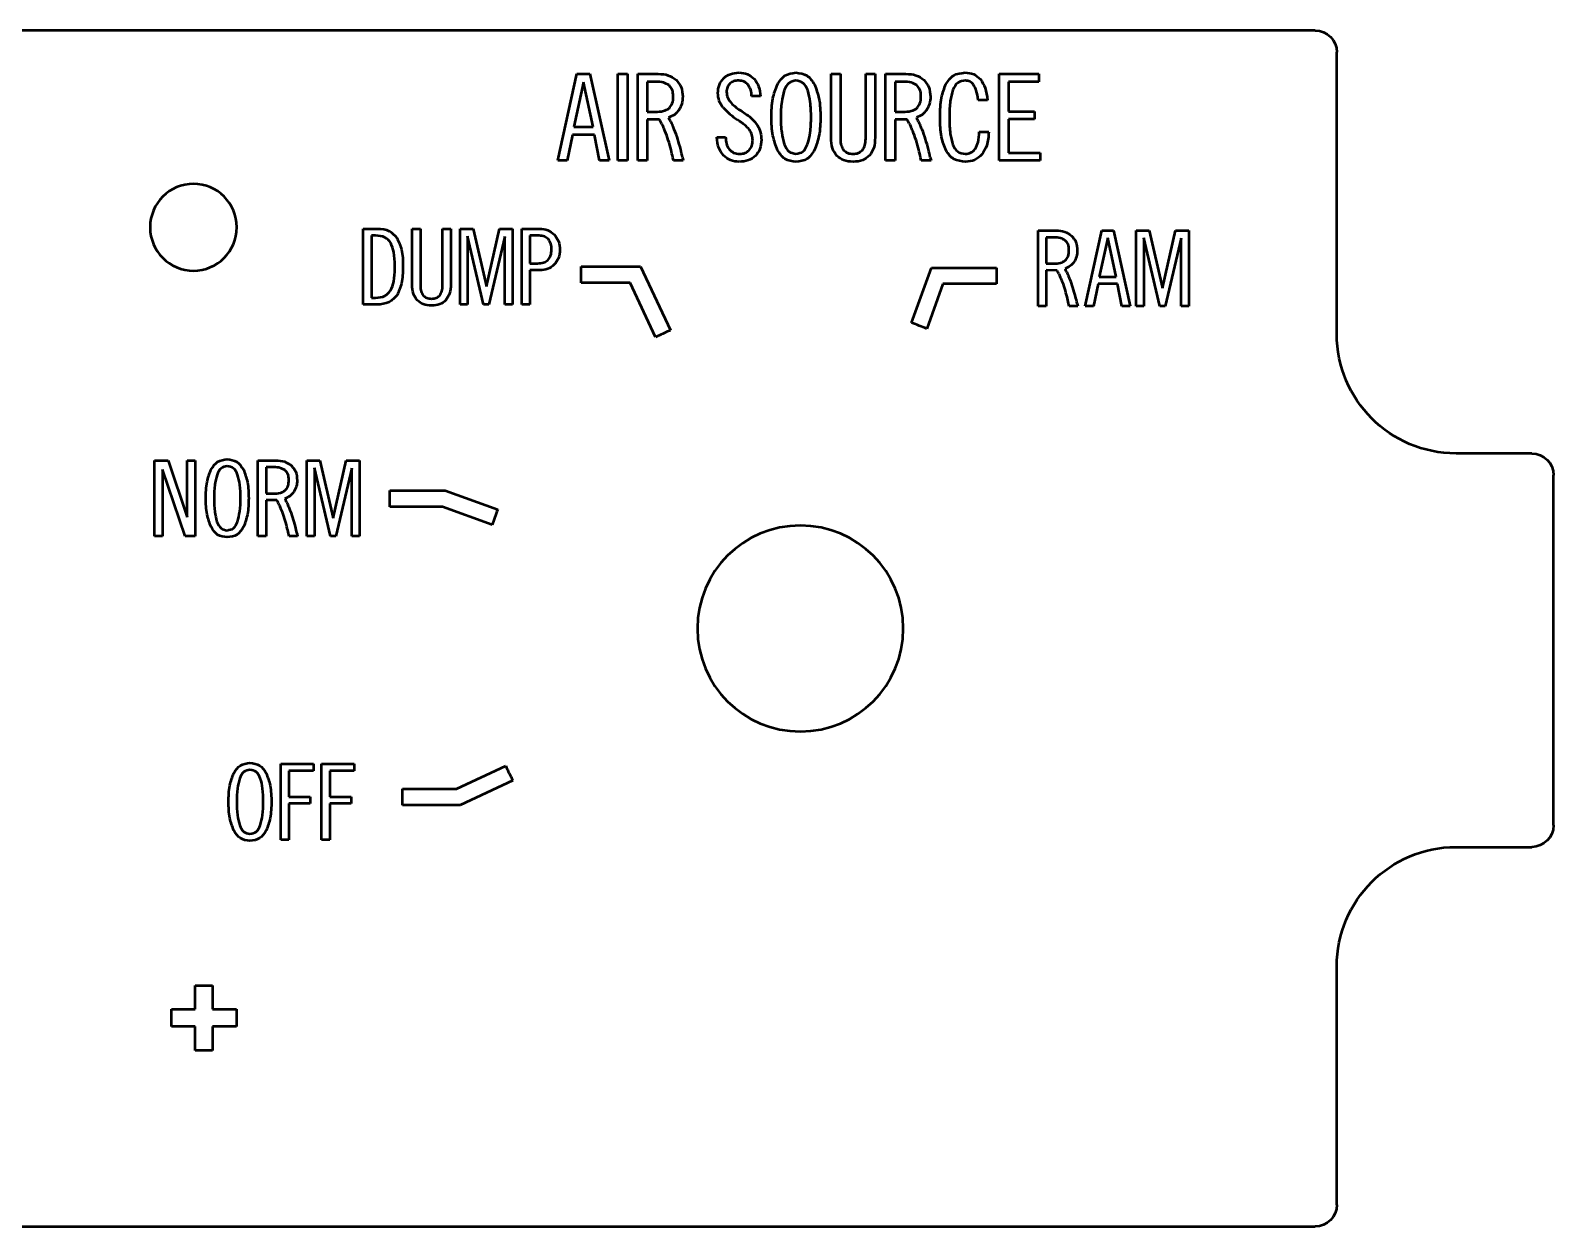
# Model space of a CAD drawing. Header units: millimetres. Extents: x 163 to 306, y 139 to 194.
# Drawn here: x 236.1 to 306.4, y 138.8 to 194 of the extents above; entities that cross this region are included whole.
import ezdxf

# ---------------------------------------------------------------- set-up
doc = ezdxf.new("R2010")
doc.units = ezdxf.units.MM
doc.header["$LTSCALE"] = 0.75
doc.layers.add('Visible', color=7, linetype='Continuous', lineweight=50)

msp = doc.modelspace()

# ---------------------------------------------------------------- linework, layer by layer
at = {"layer": 'Visible', "extrusion": (-1e-16, -1, 0)}
for p, q in [((295.358, 193.976), (173.858, 193.976)), ((296.358, 179.976), (296.358, 192.976)), ((260.42, 187.976), (261.3, 191.976)), ((261.3, 191.976), (261.899, 191.976)), ((261.899, 191.976), (262.785, 187.976)), ((263.195, 191.976), (263.627, 191.976)), ((263.195, 187.976), (263.195, 191.976)), ((263.627, 191.976), (263.627, 187.976)), ((264.115, 187.976), (264.115, 191.976)), ((264.115, 191.976), (265.051, 191.976)), ((273.023, 189.023), (273.023, 191.976)), ((273.023, 191.976), (273.456, 191.976)), ((273.456, 191.976), (273.456, 188.957)), ((274.625, 191.976), (275.057, 191.976)), ((274.625, 188.979), (274.625, 191.976)), ((275.057, 191.976), (275.057, 189.035)), ((275.544, 187.976), (275.544, 191.976)), ((275.544, 191.976), (276.48, 191.976)), ((280.785, 187.976), (280.785, 191.976)), ((280.785, 191.976), (282.613, 191.976)), ((282.613, 191.976), (282.613, 191.611)), ((261.6, 191.594), (261.151, 189.528)), ((262.048, 189.528), (261.6, 191.594)), ((264.547, 191.611), (264.547, 190.226)), ((264.946, 191.611), (264.547, 191.611)), ((275.976, 191.611), (275.976, 190.226)), ((276.375, 191.611), (275.976, 191.611)), ((282.613, 191.611), (281.217, 191.611)), ((281.217, 191.611), (281.217, 190.248)), ((269.766, 190.946), (269.361, 190.946)), ((280.237, 190.769), (279.805, 190.769)), ((264.547, 190.226), (264.924, 190.226)), ((265.112, 189.871), (264.547, 189.877)), ((264.547, 189.877), (264.547, 187.976)), ((265.14, 189.818), (265.112, 189.871)), ((265.533, 189.96), (265.561, 189.904)), ((275.976, 190.226), (276.353, 190.226)), ((276.541, 189.871), (275.976, 189.877)), ((275.976, 189.877), (275.976, 187.976)), ((276.569, 189.818), (276.541, 189.871)), ((276.962, 189.96), (276.99, 189.904)), ((278.054, 189.926), (278.054, 190.026)), ((278.486, 190.026), (278.486, 189.893)), ((281.217, 190.248), (282.414, 190.248)), ((282.414, 189.882), (281.217, 189.882)), ((281.217, 189.882), (281.217, 188.342)), ((282.414, 190.248), (282.414, 189.882)), ((261.09, 189.162), (260.852, 187.976)), ((262.109, 189.162), (261.09, 189.162)), ((261.151, 189.528), (262.048, 189.528)), ((262.347, 187.976), (262.109, 189.162)), ((267.76, 189.051), (268.159, 189.051)), ((279.86, 189.306), (280.298, 189.306)), ((281.217, 188.342), (282.68, 188.342)), ((282.68, 188.342), (282.68, 187.976)), ((260.852, 187.976), (260.42, 187.976)), ((262.785, 187.976), (262.347, 187.976)), ((263.627, 187.976), (263.195, 187.976)), ((264.547, 187.976), (264.115, 187.976)), ((265.755, 187.976), (265.724, 188.118)), ((266.209, 187.976), (265.755, 187.976)), ((266.176, 188.126), (266.209, 187.976)), ((275.976, 187.976), (275.544, 187.976)), ((277.184, 187.976), (277.154, 188.118)), ((277.638, 187.976), (277.184, 187.976)), ((277.605, 188.126), (277.638, 187.976)), ((282.68, 187.976), (280.785, 187.976)), ((251.442, 181.336), (251.442, 184.836)), ((251.442, 184.836), (252.101, 184.836)), ((253.701, 182.252), (253.701, 184.836)), ((253.701, 184.836), (254.079, 184.836)), ((254.079, 184.836), (254.079, 182.194)), ((255.102, 184.836), (255.48, 184.836)), ((255.102, 182.214), (255.102, 184.836)), ((255.48, 184.836), (255.48, 182.262)), ((255.907, 181.336), (255.907, 184.836)), ((255.907, 184.836), (256.508, 184.836)), ((256.508, 184.836), (257.123, 182.17)), ((257.123, 182.17), (257.725, 184.836)), ((257.725, 184.836), (258.326, 184.836)), ((258.326, 184.836), (258.326, 181.336)), ((258.752, 181.336), (258.752, 184.836)), ((258.752, 184.836), (259.567, 184.836)), ((251.82, 184.516), (251.82, 181.656)), ((252.014, 184.516), (251.82, 184.516)), ((256.993, 181.336), (256.256, 184.487)), ((256.256, 184.487), (256.256, 181.336)), ((257.977, 184.482), (257.24, 181.336)), ((257.977, 181.336), (257.977, 184.482)), ((259.13, 184.516), (259.13, 183.237)), ((259.557, 184.516), (259.13, 184.516)), ((282.578, 181.257), (282.578, 184.757)), ((282.578, 184.757), (283.397, 184.757)), ((282.956, 184.437), (282.956, 183.225)), ((283.305, 184.437), (282.956, 184.437)), ((284.754, 181.257), (285.525, 184.757)), ((285.787, 184.422), (285.394, 182.614)), ((285.525, 184.757), (286.049, 184.757)), ((286.18, 182.614), (285.787, 184.422)), ((286.049, 184.757), (286.824, 181.257)), ((287.106, 181.257), (287.106, 184.757)), ((287.106, 184.757), (287.707, 184.757)), ((288.191, 181.257), (287.455, 184.408)), ((287.455, 184.408), (287.455, 181.257)), ((287.707, 184.757), (288.322, 182.091)), ((288.322, 182.091), (288.923, 184.757)), ((289.175, 184.403), (288.439, 181.257)), ((288.923, 184.757), (289.525, 184.757)), ((289.175, 181.257), (289.175, 184.403)), ((289.525, 184.757), (289.525, 181.257)), ((252.896, 183.009), (252.896, 183.14)), ((253.274, 183.12), (253.274, 183.043)), ((259.13, 183.237), (259.479, 183.237)), ((259.576, 182.917), (259.13, 182.917)), ((259.13, 182.917), (259.13, 181.336)), ((261.501, 182.34), (261.501, 183.09)), ((261.501, 183.09), (264.24, 183.09)), ((264.24, 183.09), (265.61, 180.15)), ((276.738, 180.497), (277.663, 183.037)), ((277.663, 183.037), (280.663, 183.037)), ((280.663, 183.037), (280.663, 182.287)), ((282.956, 183.225), (283.286, 183.225)), ((283.45, 182.915), (282.956, 182.92)), ((282.956, 182.92), (282.956, 181.257)), ((283.475, 182.869), (283.45, 182.915)), ((283.819, 182.992), (283.843, 182.944)), ((263.762, 182.34), (261.501, 182.34)), ((264.931, 179.833), (263.762, 182.34)), ((278.188, 182.287), (277.437, 180.223)), ((280.663, 182.287), (278.188, 182.287)), ((285.341, 182.294), (285.133, 181.257)), ((286.233, 182.294), (285.341, 182.294)), ((285.394, 182.614), (286.18, 182.614)), ((286.441, 181.257), (286.233, 182.294)), ((252.072, 181.336), (251.442, 181.336)), ((251.82, 181.656), (252.009, 181.656)), ((256.256, 181.336), (255.907, 181.336)), ((257.24, 181.336), (256.993, 181.336)), ((258.326, 181.336), (257.977, 181.336)), ((259.13, 181.336), (258.752, 181.336)), ((284.013, 181.257), (283.986, 181.38)), ((284.381, 181.388), (284.41, 181.257)), ((282.956, 181.257), (282.578, 181.257)), ((284.41, 181.257), (284.013, 181.257)), ((285.133, 181.257), (284.754, 181.257)), ((286.824, 181.257), (286.441, 181.257)), ((287.455, 181.257), (287.106, 181.257)), ((288.439, 181.257), (288.191, 181.257)), ((289.525, 181.257), (289.175, 181.257)), ((305.358, 174.476), (301.858, 174.476)), ((241.804, 170.655), (241.804, 174.155)), ((241.804, 174.155), (242.444, 174.155)), ((243.229, 170.655), (242.182, 173.729)), ((242.182, 173.729), (242.182, 170.655)), ((242.444, 174.155), (243.312, 171.533)), ((243.312, 174.155), (243.69, 174.155)), ((243.312, 171.533), (243.312, 174.155)), ((243.69, 174.155), (243.69, 170.655)), ((246.584, 170.655), (246.584, 174.155)), ((246.584, 174.155), (247.403, 174.155)), ((246.962, 173.835), (246.962, 172.623)), ((247.311, 173.835), (246.962, 173.835)), ((248.843, 170.655), (248.843, 174.155)), ((248.843, 174.155), (249.444, 174.155)), ((249.929, 170.655), (249.192, 173.806)), ((249.192, 173.806), (249.192, 170.655)), ((249.444, 174.155), (250.06, 171.489)), ((250.06, 171.489), (250.661, 174.155)), ((250.913, 173.801), (250.176, 170.655)), ((250.661, 174.155), (251.262, 174.155)), ((250.913, 170.655), (250.913, 173.801)), ((251.262, 174.155), (251.262, 170.655)), ((306.358, 157.326), (306.358, 173.476)), ((246.962, 172.623), (247.292, 172.623)), ((247.456, 172.313), (246.962, 172.318)), ((246.962, 172.318), (246.962, 170.655)), ((247.481, 172.267), (247.456, 172.313)), ((247.825, 172.391), (247.849, 172.342)), ((252.663, 172.012), (252.663, 172.762)), ((252.663, 172.762), (255.229, 172.762)), ((255.229, 172.762), (257.645, 171.882)), ((255.097, 172.012), (252.663, 172.012)), ((257.389, 171.178), (255.097, 172.012)), ((248.019, 170.655), (247.992, 170.779)), ((248.387, 170.786), (248.416, 170.655)), ((242.182, 170.655), (241.804, 170.655)), ((243.69, 170.655), (243.229, 170.655)), ((246.962, 170.655), (246.584, 170.655)), ((248.416, 170.655), (248.019, 170.655)), ((249.192, 170.655), (248.843, 170.655)), ((250.176, 170.655), (249.929, 170.655)), ((251.262, 170.655), (250.913, 170.655)), ((247.633, 160.159), (249.14, 160.159)), ((247.633, 156.659), (247.633, 160.159)), ((249.14, 159.839), (248.011, 159.839)), ((248.011, 159.839), (248.011, 158.646)), ((249.14, 160.159), (249.14, 159.839)), ((249.518, 160.159), (251.026, 160.159)), ((249.518, 156.659), (249.518, 160.159)), ((251.026, 159.839), (249.896, 159.839)), ((249.896, 159.839), (249.896, 158.646)), ((251.026, 160.159), (251.026, 159.839)), ((255.747, 159.006), (258.013, 160.062)), ((253.247, 158.256), (253.247, 159.006)), ((253.247, 159.006), (255.747, 159.006)), ((258.347, 159.39), (255.914, 158.256)), ((248.011, 158.646), (248.995, 158.646)), ((249, 158.326), (248.011, 158.326)), ((248.011, 158.326), (248.011, 156.659)), ((248.995, 158.646), (249, 158.326)), ((249.896, 158.646), (250.88, 158.646)), ((250.885, 158.326), (249.896, 158.326)), ((249.896, 158.326), (249.896, 156.659)), ((250.88, 158.646), (250.885, 158.326)), ((255.914, 158.256), (253.247, 158.256)), ((248.011, 156.659), (247.633, 156.659)), ((249.896, 156.659), (249.518, 156.659)), ((301.858, 156.326), (305.358, 156.326)), ((296.358, 139.826), (296.358, 150.826)), ((243.69, 148.845), (243.69, 149.945)), ((243.69, 149.945), (244.49, 149.945)), ((244.49, 149.945), (244.49, 148.845)), ((242.59, 148.045), (242.59, 148.845)), ((242.59, 148.845), (243.69, 148.845)), ((244.49, 148.845), (245.59, 148.845)), ((245.59, 148.845), (245.59, 148.045)), ((243.69, 148.045), (242.59, 148.045)), ((243.69, 146.945), (243.69, 148.045)), ((245.59, 148.045), (244.49, 148.045)), ((244.49, 148.045), (244.49, 146.945)), ((244.49, 146.945), (243.69, 146.945)), ((173.858, 138.826), (295.358, 138.826))]:
    msp.add_line(p, q, dxfattribs=at)
at = {"layer": 'Visible', "extrusion": (0, 0, -1)}
for centre, radius in [((-243.608, 184.901), 2), ((-271.608, 166.401), 4.75)]:
    msp.add_circle(centre, radius, dxfattribs=at)
for centre, radius, start, end in [((-295.358, 192.976), 1, 90, 180), ((-301.858, 179.976), 5.5, 270, 0), ((-305.358, 173.476), 1, 90, 180), ((-305.358, 157.326), 1, 180, 270), ((-301.858, 150.826), 5.5, 0, 90), ((-295.358, 139.826), 1, 180, 270)]:
    msp.add_arc(centre, radius, start, end, dxfattribs=at)
at = {"layer": 'Visible'}
for centre, radius, start, end in [((269.364, 190.375), 2.718, 6.5012, 18.053), ((270.288, 192.389), 2.979, 221.09838, 238.09007), ((270.239, 192.435), 2.559, 224.50883, 238.4899), ((266.399, 190.017), 5.704, 359.58747, 6.69752), ((262.493, 188.443), 2.983, 24.68313, 27.46767), ((255.581, 184.932), 11.15, 25.70703, 26.4837), ((266.951, 187.136), 3.244, 49.78016, 57.09372), ((273.922, 188.442), 2.984, 24.68373, 27.4675), ((267.01, 184.932), 11.15, 25.70703, 26.4837), ((275.363, 194.415), 11.205, 204.94864, 205.90532), ((261.671, 187.759), 4.019, 23.33027, 25.98122), ((261.543, 187.736), 4.145, 16.57217, 22.92164), ((263.226, 188.374), 2.769, 22.00411, 26.08418), ((261.031, 187.453), 5.149, 17.0457, 22.35156), ((268.145, 188.53), 1.409, 37.57396, 50.26415), ((286.806, 194.421), 11.22, 204.94894, 205.90436), ((273.101, 187.759), 4.018, 23.33011, 25.98171), ((272.973, 187.736), 4.145, 16.57237, 22.92157), ((274.656, 188.374), 2.769, 22.00397, 26.08464), ((272.46, 187.453), 5.15, 17.04604, 22.35108), ((256.318, 186.121), 9.615, 14.13621, 16.91197), ((254.536, 185.661), 11.455, 12.38663, 14.19482), ((257.266, 186.242), 9.105, 14.32436, 17.38729), ((253.196, 185.198), 13.306, 12.71248, 14.3442), ((267.747, 186.121), 9.615, 14.13621, 16.91197), ((265.966, 185.661), 11.455, 12.38663, 14.19482), ((268.693, 186.241), 9.107, 14.32484, 17.38695), ((264.625, 185.198), 13.306, 12.71248, 14.3442), ((281.159, 181.665), 2.609, 24.6827, 27.46789), ((292.432, 186.896), 9.818, 204.94921, 205.90464), ((275.103, 178.59), 9.764, 25.70736, 26.48338), ((280.44, 181.066), 3.516, 23.33042, 25.98146), ((280.328, 181.046), 3.627, 16.5721, 22.92157), ((275.756, 179.634), 8.413, 14.13616, 16.91199), ((281.8, 181.605), 2.423, 22.0041, 26.0846), ((279.88, 180.799), 4.505, 17.04578, 22.35146), ((276.585, 179.739), 7.966, 14.32424, 17.38736), ((274.199, 179.231), 10.02, 12.38646, 14.19512), ((273.023, 178.825), 11.644, 12.71251, 14.34413), ((271.608, 166.401), 15, 113.56746, 116.43254), ((271.608, 166.401), 15, 67.13402, 70), ((243.382, 172.754), 2.379, 6.50125, 18.05295), ((240.788, 172.441), 4.991, 359.58753, 6.69747), ((245.166, 171.064), 2.609, 24.6827, 27.46789), ((239.12, 167.993), 9.753, 25.70689, 26.48384), ((256.438, 176.295), 9.818, 204.94921, 205.90464), ((244.447, 170.465), 3.515, 23.33004, 25.98185), ((244.334, 170.445), 3.627, 16.57226, 22.92141), ((239.761, 169.032), 8.414, 14.13632, 16.91182), ((245.806, 171.003), 2.423, 22.0041, 26.0846), ((243.886, 170.198), 4.505, 17.04578, 22.35146), ((240.591, 169.138), 7.966, 14.32424, 17.38736), ((271.608, 166.401), 15, 158.56746, 161.43254), ((238.2, 168.628), 10.025, 12.38688, 14.19469), ((237.029, 168.224), 11.644, 12.71251, 14.34413), ((271.608, 166.401), 15, 205, 207.86598), ((244.431, 158.757), 2.379, 6.50125, 18.05295), ((241.837, 158.445), 4.991, 359.58753, 6.69747)]:
    msp.add_arc(centre, radius, start, end, dxfattribs=at)
for points, knots in [([(265.051, 191.976), (265.211, 191.968), (265.512, 191.952), (265.76, 191.78), (265.877, 191.699)], [-0.0886072, -0.0886072, -0.0886072, -0.0886072, -0.04169434, 0, 0, 0, 0]), ([(268.072, 191.777), (268.17, 191.851), (268.379, 192.009), (268.641, 192.024), (268.78, 192.032)], [-0.0767046, -0.0767046, -0.0767046, -0.0767046, -0.04062138, 0, 0, 0, 0]), ([(268.78, 192.032), (268.916, 192.022), (269.18, 192.003), (269.381, 191.832), (269.478, 191.749)], [-0.07707962, -0.07707962, -0.07707962, -0.07707962, -0.03711522, 0, 0, 0, 0]), ([(270.547, 191.483), (270.649, 191.643), (270.851, 191.959), (271.223, 192.008), (271.406, 192.032)], [-0.1066855, -0.1066855, -0.1066855, -0.1066855, -0.0526479, 0, 0, 0, 0]), ([(271.406, 192.032), (271.586, 192.008), (271.953, 191.958), (272.156, 191.647), (272.259, 191.489)], [-0.1057557, -0.1057557, -0.1057557, -0.1057557, -0.0538124, 0, 0, 0, 0]), ([(276.48, 191.976), (276.64, 191.968), (276.942, 191.952), (277.189, 191.78), (277.306, 191.699)], [-0.08860723, -0.08860723, -0.08860723, -0.08860723, -0.04169439, 0, 0, 0, 0]), ([(278.325, 191.505), (278.432, 191.659), (278.646, 191.967), (279.019, 192.01), (279.206, 192.032)], [-0.1071871, -0.1071871, -0.1071871, -0.1071871, -0.0538485, 0, 0, 0, 0]), ([(279.206, 192.032), (279.345, 192.02), (279.616, 191.998), (279.817, 191.816), (279.915, 191.727)], [-0.07914336, -0.07914336, -0.07914336, -0.07914336, -0.03853338, 0, 0, 0, 0]), ([(265.55, 191.45), (265.467, 191.497), (265.281, 191.602), (265.066, 191.608), (264.946, 191.611)], [-0.06333578, -0.06333578, -0.06333578, -0.06333578, -0.03527102, 0, 0, 0, 0]), ([(265.744, 190.946), (265.739, 191.05), (265.73, 191.241), (265.606, 191.384), (265.55, 191.45)], [-0.05541693, -0.05541693, -0.05541693, -0.05541693, -0.02524654, 0, 0, 0, 0]), ([(265.877, 191.699), (265.965, 191.593), (266.151, 191.371), (266.171, 191.081), (266.181, 190.929)], [-0.08474203, -0.08474203, -0.08474203, -0.08474203, -0.04428886, 0, 0, 0, 0]), ([(267.805, 191.09), (267.814, 191.223), (267.832, 191.481), (267.994, 191.681), (268.072, 191.777)], [-0.07534739, -0.07534739, -0.07534739, -0.07534739, -0.03626538, 0, 0, 0, 0]), ([(268.359, 191.528), (268.313, 191.475), (268.218, 191.364), (268.208, 191.217), (268.203, 191.14)], [-0.04278535, -0.04278535, -0.04278535, -0.04278535, -0.02249746, 0, 0, 0, 0]), ([(268.203, 191.14), (268.213, 191.047), (268.231, 190.859), (268.353, 190.714), (268.414, 190.641)], [-0.05527173, -0.05527173, -0.05527173, -0.05527173, -0.02789133, 0, 0, 0, 0]), ([(268.763, 191.666), (268.685, 191.662), (268.537, 191.653), (268.416, 191.568), (268.359, 191.528)], [-0.04350745, -0.04350745, -0.04350745, -0.04350745, -0.02066736, 0, 0, 0, 0]), ([(269.195, 191.467), (269.136, 191.525), (269.016, 191.643), (268.848, 191.658), (268.763, 191.666)], [-0.04893496, -0.04893496, -0.04893496, -0.04893496, -0.02488141, 0, 0, 0, 0]), ([(269.361, 190.946), (269.355, 191.046), (269.343, 191.233), (269.242, 191.392), (269.195, 191.467)], [-0.05544422, -0.05544422, -0.05544422, -0.05544422, -0.02602257, 0, 0, 0, 0]), ([(269.478, 191.749), (269.556, 191.636), (269.724, 191.395), (269.751, 191.102), (269.766, 190.946)], [-0.08664382, -0.08664382, -0.08664382, -0.08664382, -0.04604696, 0, 0, 0, 0]), ([(270.275, 189.976), (270.28, 190.267), (270.288, 190.785), (270.468, 191.27), (270.547, 191.483)], [-0.1540946, -0.1540946, -0.1540946, -0.1540946, -0.0676781, 0, 0, 0, 0]), ([(270.868, 191.217), (270.822, 191.039), (270.715, 190.633), (270.71, 190.212), (270.708, 189.976)], [-0.1255487, -0.1255487, -0.1255487, -0.1255487, -0.0704747, 0, 0, 0, 0]), ([(271.406, 191.666), (271.286, 191.643), (271.029, 191.592), (270.924, 191.348), (270.868, 191.217)], [-0.0741998, -0.0741998, -0.0741998, -0.0741998, -0.03977216, 0, 0, 0, 0]), ([(271.949, 191.217), (271.891, 191.348), (271.784, 191.592), (271.525, 191.643), (271.406, 191.666)], [-0.07455375, -0.07455375, -0.07455375, -0.07455375, -0.03455863, 0, 0, 0, 0]), ([(272.259, 191.489), (272.339, 191.273), (272.521, 190.786), (272.53, 190.266), (272.536, 189.976)], [-0.1547411, -0.1547411, -0.1547411, -0.1547411, -0.0860133, 0, 0, 0, 0]), ([(276.979, 191.45), (276.896, 191.497), (276.71, 191.602), (276.495, 191.608), (276.375, 191.611)], [-0.06333583, -0.06333583, -0.06333583, -0.06333583, -0.03527102, 0, 0, 0, 0]), ([(277.173, 190.946), (277.168, 191.05), (277.159, 191.241), (277.036, 191.384), (276.979, 191.45)], [-0.05541693, -0.05541693, -0.05541693, -0.05541693, -0.02524654, 0, 0, 0, 0]), ([(277.306, 191.699), (277.395, 191.593), (277.581, 191.371), (277.6, 191.081), (277.611, 190.929)], [-0.08474202, -0.08474202, -0.08474202, -0.08474202, -0.04428888, 0, 0, 0, 0]), ([(278.054, 190.026), (278.058, 190.313), (278.066, 190.822), (278.246, 191.298), (278.325, 191.505)], [-0.1514006, -0.1514006, -0.1514006, -0.1514006, -0.0662267, 0, 0, 0, 0]), ([(278.647, 191.245), (278.6, 191.072), (278.492, 190.674), (278.488, 190.26), (278.486, 190.026)], [-0.1233751, -0.1233751, -0.1233751, -0.1233751, -0.0699216, 0, 0, 0, 0]), ([(279.228, 191.666), (279.097, 191.647), (278.83, 191.609), (278.708, 191.368), (278.647, 191.245)], [-0.07604363, -0.07604363, -0.07604363, -0.07604363, -0.03865854, 0, 0, 0, 0]), ([(279.6, 191.478), (279.547, 191.533), (279.444, 191.639), (279.299, 191.657), (279.228, 191.666)], [-0.04275951, -0.04275951, -0.04275951, -0.04275951, -0.02062791, 0, 0, 0, 0]), ([(279.805, 190.769), (279.789, 190.918), (279.763, 191.168), (279.646, 191.389), (279.6, 191.478)], [-0.07440368, -0.07440368, -0.07440368, -0.07440368, -0.02993004, 0, 0, 0, 0]), ([(279.915, 191.727), (279.996, 191.6), (280.18, 191.308), (280.216, 190.963), (280.237, 190.769)], [-0.1022935, -0.1022935, -0.1022935, -0.1022935, -0.0576692, 0, 0, 0, 0]), ([(265.55, 190.386), (265.606, 190.458), (265.734, 190.62), (265.74, 190.829), (265.744, 190.946)], [-0.06062619, -0.06062619, -0.06062619, -0.06062619, -0.03400383, 0, 0, 0, 0]), ([(266.181, 190.929), (266.175, 190.815), (266.163, 190.595), (266.056, 190.402), (266.004, 190.309)], [-0.06528772, -0.06528772, -0.06528772, -0.06528772, -0.03147795, 0, 0, 0, 0]), ([(268.043, 190.431), (267.973, 190.53), (267.835, 190.728), (267.815, 190.97), (267.805, 191.09)], [-0.07122603, -0.07122603, -0.07122603, -0.07122603, -0.03554409, 0, 0, 0, 0]), ([(276.979, 190.386), (277.035, 190.458), (277.164, 190.62), (277.17, 190.829), (277.173, 190.946)], [-0.06062619, -0.06062619, -0.06062619, -0.06062619, -0.03400383, 0, 0, 0, 0]), ([(277.611, 190.929), (277.604, 190.815), (277.592, 190.595), (277.485, 190.402), (277.433, 190.309)], [-0.06528775, -0.06528775, -0.06528775, -0.06528775, -0.03147798, 0, 0, 0, 0]), ([(264.924, 190.226), (265.051, 190.228), (265.274, 190.231), (265.467, 190.34), (265.55, 190.386)], [-0.06553827, -0.06553827, -0.06553827, -0.06553827, -0.0280648, 0, 0, 0, 0]), ([(266.004, 190.309), (265.939, 190.229), (265.812, 190.073), (265.625, 189.997), (265.533, 189.96)], [-0.05946853, -0.05946853, -0.05946853, -0.05946853, -0.02929814, 0, 0, 0, 0]), ([(265.627, 189.769), (265.641, 189.74), (265.669, 189.681), (265.698, 189.622), (265.713, 189.591)], [-0.0196988, -0.0196988, -0.0196988, -0.0196988, -0.01031393, 0, 0, 0, 0]), ([(268.902, 190.253), (269.064, 190.148), (269.344, 189.966), (269.548, 189.704), (269.633, 189.594)], [-0.09905911, -0.09905911, -0.09905911, -0.09905911, -0.04135806, 0, 0, 0, 0]), ([(270.552, 188.464), (270.472, 188.68), (270.291, 189.167), (270.281, 189.687), (270.275, 189.976)], [-0.1547411, -0.1547411, -0.1547411, -0.1547411, -0.0860133, 0, 0, 0, 0]), ([(270.708, 189.976), (270.71, 189.739), (270.714, 189.318), (270.818, 188.912), (270.863, 188.735)], [-0.1254633, -0.1254633, -0.1254633, -0.1254633, -0.0544432, 0, 0, 0, 0]), ([(271.943, 188.735), (271.99, 188.914), (272.096, 189.32), (272.101, 189.74), (272.104, 189.976)], [-0.1255487, -0.1255487, -0.1255487, -0.1255487, -0.0704747, 0, 0, 0, 0]), ([(272.536, 189.976), (272.531, 189.689), (272.521, 189.171), (272.343, 188.685), (272.264, 188.469)], [-0.1540591, -0.1540591, -0.1540591, -0.1540591, -0.0684711, 0, 0, 0, 0]), ([(276.353, 190.226), (276.48, 190.228), (276.703, 190.231), (276.896, 190.34), (276.979, 190.386)], [-0.06553824, -0.06553824, -0.06553824, -0.06553824, -0.0280648, 0, 0, 0, 0]), ([(277.433, 190.309), (277.369, 190.229), (277.241, 190.073), (277.055, 189.997), (276.962, 189.96)], [-0.05946846, -0.05946846, -0.05946846, -0.05946846, -0.02929803, 0, 0, 0, 0]), ([(277.057, 189.769), (277.07, 189.74), (277.099, 189.681), (277.127, 189.622), (277.143, 189.591)], [-0.01969878, -0.01969878, -0.01969878, -0.01969878, -0.0103139, 0, 0, 0, 0]), ([(278.331, 188.436), (278.25, 188.646), (278.067, 189.124), (278.059, 189.638), (278.054, 189.926)], [-0.1526192, -0.1526192, -0.1526192, -0.1526192, -0.0857372, 0, 0, 0, 0]), ([(278.486, 189.893), (278.488, 189.665), (278.492, 189.263), (278.6, 188.876), (278.647, 188.708)], [-0.1200908, -0.1200908, -0.1200908, -0.1200908, -0.052105, 0, 0, 0, 0]), ([(268.059, 188.215), (267.976, 188.328), (267.795, 188.576), (267.772, 188.884), (267.76, 189.051)], [-0.09045054, -0.09045054, -0.09045054, -0.09045054, -0.04904708, 0, 0, 0, 0]), ([(268.159, 189.051), (268.165, 188.951), (268.176, 188.757), (268.273, 188.589), (268.32, 188.508)], [-0.0573264, -0.0573264, -0.0573264, -0.0573264, -0.02769009, 0, 0, 0, 0]), ([(269.411, 188.924), (269.405, 189.007), (269.392, 189.174), (269.305, 189.317), (269.262, 189.389)], [-0.04950057, -0.04950057, -0.04950057, -0.04950057, -0.02483864, 0, 0, 0, 0]), ([(269.633, 189.594), (269.685, 189.49), (269.787, 189.284), (269.802, 189.054), (269.81, 188.94)], [-0.06832929, -0.06832929, -0.06832929, -0.06832929, -0.03380978, 0, 0, 0, 0]), ([(275.057, 189.035), (275.05, 188.871), (275.039, 188.572), (274.876, 188.322), (274.802, 188.209)], [-0.0878476, -0.0878476, -0.0878476, -0.0878476, -0.03991534, 0, 0, 0, 0]), ([(279.677, 188.514), (279.728, 188.615), (279.851, 188.863), (279.857, 189.141), (279.86, 189.306)], [-0.08218119, -0.08218119, -0.08218119, -0.08218119, -0.04860883, 0, 0, 0, 0]), ([(280.298, 189.306), (280.286, 189.09), (280.266, 188.712), (280.067, 188.391), (279.982, 188.253)], [-0.1114525, -0.1114525, -0.1114525, -0.1114525, -0.0478905, 0, 0, 0, 0]), ([(268.32, 188.508), (268.385, 188.444), (268.522, 188.307), (268.716, 188.294), (268.818, 188.287)], [-0.05621459, -0.05621459, -0.05621459, -0.05621459, -0.02960887, 0, 0, 0, 0]), ([(268.818, 188.287), (268.904, 188.292), (269.067, 188.303), (269.192, 188.408), (269.251, 188.458)], [-0.04761631, -0.04761631, -0.04761631, -0.04761631, -0.02259142, 0, 0, 0, 0]), ([(269.251, 188.458), (269.297, 188.524), (269.396, 188.663), (269.406, 188.834), (269.411, 188.924)], [-0.05012468, -0.05012468, -0.05012468, -0.05012468, -0.02634677, 0, 0, 0, 0]), ([(269.81, 188.94), (269.802, 188.793), (269.786, 188.515), (269.616, 188.296), (269.537, 188.192)], [-0.08130788, -0.08130788, -0.08130788, -0.08130788, -0.03824069, 0, 0, 0, 0]), ([(271.406, 187.921), (271.223, 187.944), (270.854, 187.992), (270.654, 188.306), (270.552, 188.464)], [-0.1059301, -0.1059301, -0.1059301, -0.1059301, -0.0534518, 0, 0, 0, 0]), ([(270.863, 188.735), (270.919, 188.605), (271.025, 188.36), (271.285, 188.31), (271.406, 188.287)], [-0.07466692, -0.07466692, -0.07466692, -0.07466692, -0.03482079, 0, 0, 0, 0]), ([(271.406, 188.287), (271.524, 188.31), (271.78, 188.362), (271.886, 188.605), (271.943, 188.735)], [-0.07408646, -0.07408646, -0.07408646, -0.07408646, -0.03992039, 0, 0, 0, 0]), ([(272.264, 188.469), (272.161, 188.309), (271.958, 187.995), (271.588, 187.945), (271.406, 187.921)], [-0.1065983, -0.1065983, -0.1065983, -0.1065983, -0.0523806, 0, 0, 0, 0]), ([(273.289, 188.203), (273.212, 188.315), (273.042, 188.561), (273.03, 188.86), (273.023, 189.023)], [-0.08779208, -0.08779208, -0.08779208, -0.08779208, -0.04783267, 0, 0, 0, 0]), ([(273.456, 188.957), (273.459, 188.859), (273.466, 188.681), (273.562, 188.532), (273.605, 188.464)], [-0.0523718, -0.0523718, -0.0523718, -0.0523718, -0.0237332, 0, 0, 0, 0]), ([(273.605, 188.464), (273.663, 188.412), (273.788, 188.302), (273.954, 188.292), (274.043, 188.287)], [-0.04844931, -0.04844931, -0.04844931, -0.04844931, -0.02573075, 0, 0, 0, 0]), ([(274.043, 188.287), (274.131, 188.292), (274.296, 188.302), (274.418, 188.412), (274.475, 188.464)], [-0.04797729, -0.04797729, -0.04797729, -0.04797729, -0.02238286, 0, 0, 0, 0]), ([(274.475, 188.464), (274.518, 188.535), (274.614, 188.693), (274.621, 188.878), (274.625, 188.979)], [-0.05445264, -0.05445264, -0.05445264, -0.05445264, -0.02973745, 0, 0, 0, 0]), ([(279.228, 187.921), (279.036, 187.94), (278.658, 187.978), (278.438, 188.286), (278.331, 188.436)], [-0.1080828, -0.1080828, -0.1080828, -0.1080828, -0.052821, 0, 0, 0, 0]), ([(278.647, 188.708), (278.707, 188.585), (278.826, 188.345), (279.089, 188.306), (279.217, 188.287)], [-0.07508786, -0.07508786, -0.07508786, -0.07508786, -0.03658845, 0, 0, 0, 0]), ([(279.217, 188.287), (279.307, 188.296), (279.488, 188.316), (279.614, 188.447), (279.677, 188.514)], [-0.05279233, -0.05279233, -0.05279233, -0.05279233, -0.02654741, 0, 0, 0, 0]), ([(268.791, 187.921), (268.648, 187.931), (268.373, 187.952), (268.162, 188.129), (268.059, 188.215)], [-0.08060439, -0.08060439, -0.08060439, -0.08060439, -0.03895517, 0, 0, 0, 0]), ([(269.537, 188.192), (269.433, 188.113), (269.213, 187.946), (268.937, 187.93), (268.791, 187.921)], [-0.08099411, -0.08099411, -0.08099411, -0.08099411, -0.04273421, 0, 0, 0, 0]), ([(274.043, 187.921), (273.891, 187.929), (273.608, 187.943), (273.39, 188.121), (273.289, 188.203)], [-0.08236384, -0.08236384, -0.08236384, -0.08236384, -0.03803016, 0, 0, 0, 0]), ([(274.802, 188.209), (274.701, 188.125), (274.482, 187.943), (274.197, 187.929), (274.043, 187.921)], [-0.08314368, -0.08314368, -0.08314368, -0.08314368, -0.04476594, 0, 0, 0, 0]), ([(279.982, 188.253), (279.876, 188.156), (279.663, 187.96), (279.374, 187.934), (279.228, 187.921)], [-0.08441895, -0.08441895, -0.08441895, -0.08441895, -0.04264569, 0, 0, 0, 0]), ([(252.101, 184.836), (252.293, 184.824), (252.651, 184.801), (252.888, 184.534), (252.998, 184.41)], [-0.1029516, -0.1029516, -0.1029516, -0.1029516, -0.0479771, 0, 0, 0, 0]), ([(259.567, 184.836), (259.701, 184.827), (259.958, 184.81), (260.156, 184.647), (260.25, 184.57)], [-0.0750279, -0.0750279, -0.0750279, -0.0750279, -0.03579757, 0, 0, 0, 0]), ([(252.712, 184.182), (252.63, 184.279), (252.45, 184.493), (252.168, 184.508), (252.014, 184.516)], [-0.08055567, -0.08055567, -0.08055567, -0.08055567, -0.04394693, 0, 0, 0, 0]), ([(252.896, 183.14), (252.895, 183.348), (252.893, 183.707), (252.765, 184.041), (252.712, 184.182)], [-0.1065834, -0.1065834, -0.1065834, -0.1065834, -0.0447254, 0, 0, 0, 0]), ([(252.998, 184.41), (253.078, 184.233), (253.264, 183.825), (253.27, 183.375), (253.274, 183.12)], [-0.133117, -0.133117, -0.133117, -0.133117, -0.0754554, 0, 0, 0, 0]), ([(259.984, 184.347), (259.925, 184.396), (259.802, 184.5), (259.641, 184.511), (259.557, 184.516)], [-0.04699547, -0.04699547, -0.04699547, -0.04699547, -0.02460658, 0, 0, 0, 0]), ([(260.129, 183.876), (260.125, 183.968), (260.118, 184.139), (260.026, 184.281), (259.984, 184.347)], [-0.05001977, -0.05001977, -0.05001977, -0.05001977, -0.02299086, 0, 0, 0, 0]), ([(260.25, 184.57), (260.326, 184.47), (260.486, 184.261), (260.503, 183.998), (260.512, 183.862)], [-0.07696681, -0.07696681, -0.07696681, -0.07696681, -0.04004666, 0, 0, 0, 0]), ([(283.833, 184.296), (283.761, 184.337), (283.598, 184.429), (283.41, 184.434), (283.305, 184.437)], [-0.05541881, -0.05541881, -0.05541881, -0.05541881, -0.03086212, 0, 0, 0, 0]), ([(283.397, 184.757), (283.537, 184.749), (283.801, 184.735), (284.017, 184.585), (284.119, 184.514)], [-0.07753131, -0.07753131, -0.07753131, -0.07753131, -0.03648257, 0, 0, 0, 0]), ([(284.003, 183.855), (283.999, 183.946), (283.991, 184.113), (283.883, 184.239), (283.833, 184.296)], [-0.04848981, -0.04848981, -0.04848981, -0.04848981, -0.0220907, 0, 0, 0, 0]), ([(284.119, 184.514), (284.197, 184.422), (284.36, 184.227), (284.377, 183.973), (284.386, 183.841)], [-0.07414928, -0.07414928, -0.07414928, -0.07414928, -0.03875277, 0, 0, 0, 0]), ([(259.964, 183.392), (260.012, 183.456), (260.118, 183.599), (260.125, 183.778), (260.129, 183.876)], [-0.05226856, -0.05226856, -0.05226856, -0.05226856, -0.02865648, 0, 0, 0, 0]), ([(260.512, 183.862), (260.503, 183.731), (260.485, 183.477), (260.33, 183.276), (260.255, 183.178)], [-0.0744814, -0.0744814, -0.0744814, -0.0744814, -0.03600862, 0, 0, 0, 0]), ([(283.833, 183.366), (283.883, 183.428), (283.995, 183.57), (284, 183.753), (284.003, 183.855)], [-0.05304788, -0.05304788, -0.05304788, -0.05304788, -0.02975334, 0, 0, 0, 0]), ([(284.386, 183.841), (284.381, 183.741), (284.37, 183.548), (284.276, 183.379), (284.231, 183.298)], [-0.05712672, -0.05712672, -0.05712672, -0.05712672, -0.0275432, 0, 0, 0, 0]), ([(252.707, 181.981), (252.762, 182.119), (252.892, 182.448), (252.895, 182.803), (252.896, 183.009)], [-0.1052859, -0.1052859, -0.1052859, -0.1052859, -0.0610213, 0, 0, 0, 0]), ([(253.274, 183.043), (253.27, 182.796), (253.261, 182.355), (253.082, 181.954), (253.003, 181.777)], [-0.13057, -0.13057, -0.13057, -0.13057, -0.0574187, 0, 0, 0, 0]), ([(259.479, 183.237), (259.576, 183.24), (259.753, 183.247), (259.898, 183.347), (259.964, 183.392)], [-0.05183232, -0.05183232, -0.05183232, -0.05183232, -0.02344978, 0, 0, 0, 0]), ([(260.255, 183.178), (260.159, 183.102), (259.961, 182.944), (259.707, 182.926), (259.576, 182.917)], [-0.07427338, -0.07427338, -0.07427338, -0.07427338, -0.03837379, 0, 0, 0, 0]), ([(283.286, 183.225), (283.397, 183.227), (283.592, 183.23), (283.761, 183.325), (283.833, 183.366)], [-0.05734601, -0.05734601, -0.05734601, -0.05734601, -0.02455671, 0, 0, 0, 0]), ([(284.231, 183.298), (284.174, 183.228), (284.063, 183.091), (283.899, 183.025), (283.819, 182.992)], [-0.05203496, -0.05203496, -0.05203496, -0.05203496, -0.02563589, 0, 0, 0, 0]), ([(283.901, 182.825), (283.913, 182.8), (283.938, 182.749), (283.963, 182.697), (283.976, 182.67)], [-0.01723642, -0.01723642, -0.01723642, -0.01723642, -0.00902468, 0, 0, 0, 0]), ([(253.934, 181.535), (253.866, 181.633), (253.717, 181.847), (253.707, 182.11), (253.701, 182.252)], [-0.07681804, -0.07681804, -0.07681804, -0.07681804, -0.04185363, 0, 0, 0, 0]), ([(254.079, 182.194), (254.082, 182.109), (254.088, 181.953), (254.172, 181.822), (254.21, 181.763)], [-0.04582526, -0.04582526, -0.04582526, -0.04582526, -0.02076654, 0, 0, 0, 0]), ([(254.971, 181.763), (255.009, 181.825), (255.093, 181.963), (255.099, 182.125), (255.102, 182.214)], [-0.04764599, -0.04764599, -0.04764599, -0.04764599, -0.02602026, 0, 0, 0, 0]), ([(255.48, 182.262), (255.475, 182.119), (255.465, 181.857), (255.322, 181.639), (255.257, 181.54)], [-0.07686668, -0.07686668, -0.07686668, -0.07686668, -0.03492595, 0, 0, 0, 0]), ([(252.009, 181.656), (252.162, 181.664), (252.441, 181.678), (252.624, 181.886), (252.707, 181.981)], [-0.07995695, -0.07995695, -0.07995695, -0.07995695, -0.03629365, 0, 0, 0, 0]), ([(253.003, 181.777), (252.888, 181.649), (252.642, 181.373), (252.271, 181.349), (252.072, 181.336)], [-0.1067641, -0.1067641, -0.1067641, -0.1067641, -0.0570661, 0, 0, 0, 0]), ([(254.593, 181.288), (254.46, 181.295), (254.213, 181.307), (254.022, 181.463), (253.934, 181.535)], [-0.07206836, -0.07206836, -0.07206836, -0.07206836, -0.0332764, 0, 0, 0, 0]), ([(254.21, 181.763), (254.261, 181.718), (254.37, 181.621), (254.516, 181.612), (254.593, 181.608)], [-0.04239317, -0.04239317, -0.04239317, -0.04239317, -0.02251451, 0, 0, 0, 0]), ([(254.593, 181.608), (254.67, 181.612), (254.815, 181.621), (254.921, 181.718), (254.971, 181.763)], [-0.04198016, -0.04198016, -0.04198016, -0.04198016, -0.019585, 0, 0, 0, 0]), ([(255.257, 181.54), (255.169, 181.466), (254.977, 181.307), (254.727, 181.295), (254.593, 181.288)], [-0.07275063, -0.07275063, -0.07275063, -0.07275063, -0.0391702, 0, 0, 0, 0]), ([(244.179, 172.405), (244.184, 172.66), (244.191, 173.113), (244.348, 173.538), (244.417, 173.724)], [-0.1348327, -0.1348327, -0.1348327, -0.1348327, -0.0592183, 0, 0, 0, 0]), ([(244.417, 173.724), (244.507, 173.864), (244.683, 174.14), (245.008, 174.183), (245.168, 174.204)], [-0.09334989, -0.09334989, -0.09334989, -0.09334989, -0.04606703, 0, 0, 0, 0]), ([(245.168, 173.884), (245.064, 173.863), (244.838, 173.819), (244.747, 173.606), (244.698, 173.491)], [-0.0649249, -0.0649249, -0.0649249, -0.0649249, -0.03480066, 0, 0, 0, 0]), ([(245.168, 174.204), (245.326, 174.183), (245.648, 174.14), (245.825, 173.867), (245.915, 173.729)], [-0.09253619, -0.09253619, -0.09253619, -0.09253619, -0.04708582, 0, 0, 0, 0]), ([(245.643, 173.491), (245.593, 173.606), (245.499, 173.819), (245.273, 173.863), (245.168, 173.884)], [-0.06523448, -0.06523448, -0.06523448, -0.06523448, -0.03023878, 0, 0, 0, 0]), ([(245.915, 173.729), (245.985, 173.54), (246.144, 173.114), (246.153, 172.658), (246.157, 172.405)], [-0.1353985, -0.1353985, -0.1353985, -0.1353985, -0.0752616, 0, 0, 0, 0]), ([(247.839, 173.695), (247.767, 173.736), (247.604, 173.828), (247.416, 173.833), (247.311, 173.835)], [-0.05541881, -0.05541881, -0.05541881, -0.05541881, -0.03086212, 0, 0, 0, 0]), ([(247.403, 174.155), (247.543, 174.148), (247.807, 174.134), (248.023, 173.984), (248.125, 173.913)], [-0.0775313, -0.0775313, -0.0775313, -0.0775313, -0.0364826, 0, 0, 0, 0]), ([(248.009, 173.254), (248.005, 173.345), (247.997, 173.512), (247.889, 173.637), (247.839, 173.695)], [-0.04848981, -0.04848981, -0.04848981, -0.04848981, -0.0220907, 0, 0, 0, 0]), ([(248.125, 173.913), (248.203, 173.82), (248.366, 173.626), (248.383, 173.372), (248.392, 173.239)], [-0.07414928, -0.07414928, -0.07414928, -0.07414928, -0.03875277, 0, 0, 0, 0]), ([(244.698, 173.491), (244.657, 173.335), (244.564, 172.98), (244.56, 172.612), (244.558, 172.405)], [-0.1098551, -0.1098551, -0.1098551, -0.1098551, -0.0616653, 0, 0, 0, 0]), ([(247.839, 172.764), (247.889, 172.827), (248.001, 172.969), (248.006, 173.151), (248.009, 173.254)], [-0.05304788, -0.05304788, -0.05304788, -0.05304788, -0.02975334, 0, 0, 0, 0]), ([(248.392, 173.239), (248.387, 173.139), (248.376, 172.946), (248.282, 172.778), (248.237, 172.696)], [-0.05712672, -0.05712672, -0.05712672, -0.05712672, -0.0275432, 0, 0, 0, 0]), ([(244.422, 171.082), (244.351, 171.271), (244.193, 171.697), (244.184, 172.152), (244.179, 172.405)], [-0.1353985, -0.1353985, -0.1353985, -0.1353985, -0.0752617, 0, 0, 0, 0]), ([(244.558, 172.405), (244.56, 172.197), (244.563, 171.83), (244.654, 171.474), (244.693, 171.319)], [-0.1097804, -0.1097804, -0.1097804, -0.1097804, -0.0476378, 0, 0, 0, 0]), ([(245.639, 171.319), (245.679, 171.475), (245.773, 171.831), (245.777, 172.199), (245.779, 172.405)], [-0.1098551, -0.1098551, -0.1098551, -0.1098551, -0.0616653, 0, 0, 0, 0]), ([(246.157, 172.405), (246.153, 172.154), (246.144, 171.7), (245.989, 171.276), (245.92, 171.087)], [-0.1348018, -0.1348018, -0.1348018, -0.1348018, -0.0599122, 0, 0, 0, 0]), ([(247.292, 172.623), (247.403, 172.625), (247.598, 172.628), (247.767, 172.723), (247.839, 172.764)], [-0.05734601, -0.05734601, -0.05734601, -0.05734601, -0.02455665, 0, 0, 0, 0]), ([(248.237, 172.696), (248.18, 172.627), (248.069, 172.49), (247.905, 172.423), (247.825, 172.391)], [-0.05203496, -0.05203496, -0.05203496, -0.05203496, -0.02563591, 0, 0, 0, 0]), ([(247.907, 172.224), (247.919, 172.199), (247.944, 172.147), (247.969, 172.095), (247.982, 172.068)], [-0.01723642, -0.01723642, -0.01723642, -0.01723642, -0.0090247, 0, 0, 0, 0]), ([(245.168, 170.607), (245.008, 170.627), (244.686, 170.669), (244.51, 170.943), (244.422, 171.082)], [-0.0926889, -0.0926889, -0.0926889, -0.0926889, -0.04677038, 0, 0, 0, 0]), ([(244.693, 171.319), (244.743, 171.205), (244.835, 170.991), (245.062, 170.947), (245.168, 170.927)], [-0.06533359, -0.06533359, -0.06533359, -0.06533359, -0.03046821, 0, 0, 0, 0]), ([(245.168, 170.927), (245.272, 170.948), (245.496, 170.993), (245.589, 171.205), (245.639, 171.319)], [-0.06482552, -0.06482552, -0.06482552, -0.06482552, -0.03493041, 0, 0, 0, 0]), ([(245.92, 171.087), (245.829, 170.947), (245.652, 170.672), (245.328, 170.628), (245.168, 170.607)], [-0.09327337, -0.09327337, -0.09327337, -0.09327337, -0.045833, 0, 0, 0, 0]), ([(245.228, 158.409), (245.232, 158.663), (245.24, 159.116), (245.397, 159.541), (245.466, 159.727)], [-0.1348327, -0.1348327, -0.1348327, -0.1348327, -0.0592183, 0, 0, 0, 0]), ([(245.466, 159.727), (245.555, 159.867), (245.732, 160.143), (246.057, 160.186), (246.217, 160.207)], [-0.09334987, -0.09334987, -0.09334987, -0.09334987, -0.046067, 0, 0, 0, 0]), ([(246.217, 159.887), (246.113, 159.867), (245.887, 159.822), (245.796, 159.609), (245.747, 159.494)], [-0.06492487, -0.06492487, -0.06492487, -0.06492487, -0.03480066, 0, 0, 0, 0]), ([(246.217, 160.207), (246.375, 160.186), (246.696, 160.143), (246.873, 159.871), (246.964, 159.732)], [-0.0925362, -0.0925362, -0.0925362, -0.0925362, -0.04708586, 0, 0, 0, 0]), ([(246.692, 159.494), (246.642, 159.609), (246.548, 159.822), (246.322, 159.866), (246.217, 159.887)], [-0.06523451, -0.06523451, -0.06523451, -0.06523451, -0.03023881, 0, 0, 0, 0]), ([(246.964, 159.732), (247.034, 159.543), (247.193, 159.117), (247.201, 158.662), (247.206, 158.409)], [-0.1353985, -0.1353985, -0.1353985, -0.1353985, -0.0752616, 0, 0, 0, 0]), ([(245.747, 159.494), (245.706, 159.339), (245.613, 158.983), (245.609, 158.615), (245.606, 158.409)], [-0.1098551, -0.1098551, -0.1098551, -0.1098551, -0.0616653, 0, 0, 0, 0]), ([(245.471, 157.085), (245.4, 157.274), (245.241, 157.7), (245.233, 158.155), (245.228, 158.409)], [-0.1353985, -0.1353985, -0.1353985, -0.1353985, -0.0752617, 0, 0, 0, 0]), ([(245.606, 158.409), (245.608, 158.2), (245.612, 157.833), (245.703, 157.477), (245.742, 157.323)], [-0.1097804, -0.1097804, -0.1097804, -0.1097804, -0.0476378, 0, 0, 0, 0]), ([(246.687, 157.323), (246.728, 157.479), (246.821, 157.834), (246.825, 158.202), (246.828, 158.409)], [-0.1098551, -0.1098551, -0.1098551, -0.1098551, -0.0616653, 0, 0, 0, 0]), ([(247.206, 158.409), (247.201, 158.157), (247.193, 157.704), (247.038, 157.279), (246.968, 157.09)], [-0.1348018, -0.1348018, -0.1348018, -0.1348018, -0.0599122, 0, 0, 0, 0]), ([(246.217, 156.61), (246.057, 156.631), (245.734, 156.672), (245.559, 156.947), (245.471, 157.085)], [-0.09268887, -0.09268887, -0.09268887, -0.09268887, -0.04677038, 0, 0, 0, 0]), ([(245.742, 157.323), (245.791, 157.208), (245.884, 156.994), (246.111, 156.95), (246.217, 156.93)], [-0.06533356, -0.06533356, -0.06533356, -0.06533356, -0.03046818, 0, 0, 0, 0]), ([(246.217, 156.93), (246.321, 156.951), (246.545, 156.996), (246.637, 157.208), (246.687, 157.323)], [-0.06482554, -0.06482554, -0.06482554, -0.06482554, -0.03493041, 0, 0, 0, 0]), ([(246.968, 157.09), (246.878, 156.95), (246.7, 156.675), (246.376, 156.631), (246.217, 156.61)], [-0.0932734, -0.0932734, -0.0932734, -0.0932734, -0.04583303, 0, 0, 0, 0])]:
    msp.add_open_spline(points, degree=3, knots=knots, dxfattribs=at)

doc.saveas('drawing.dxf')
